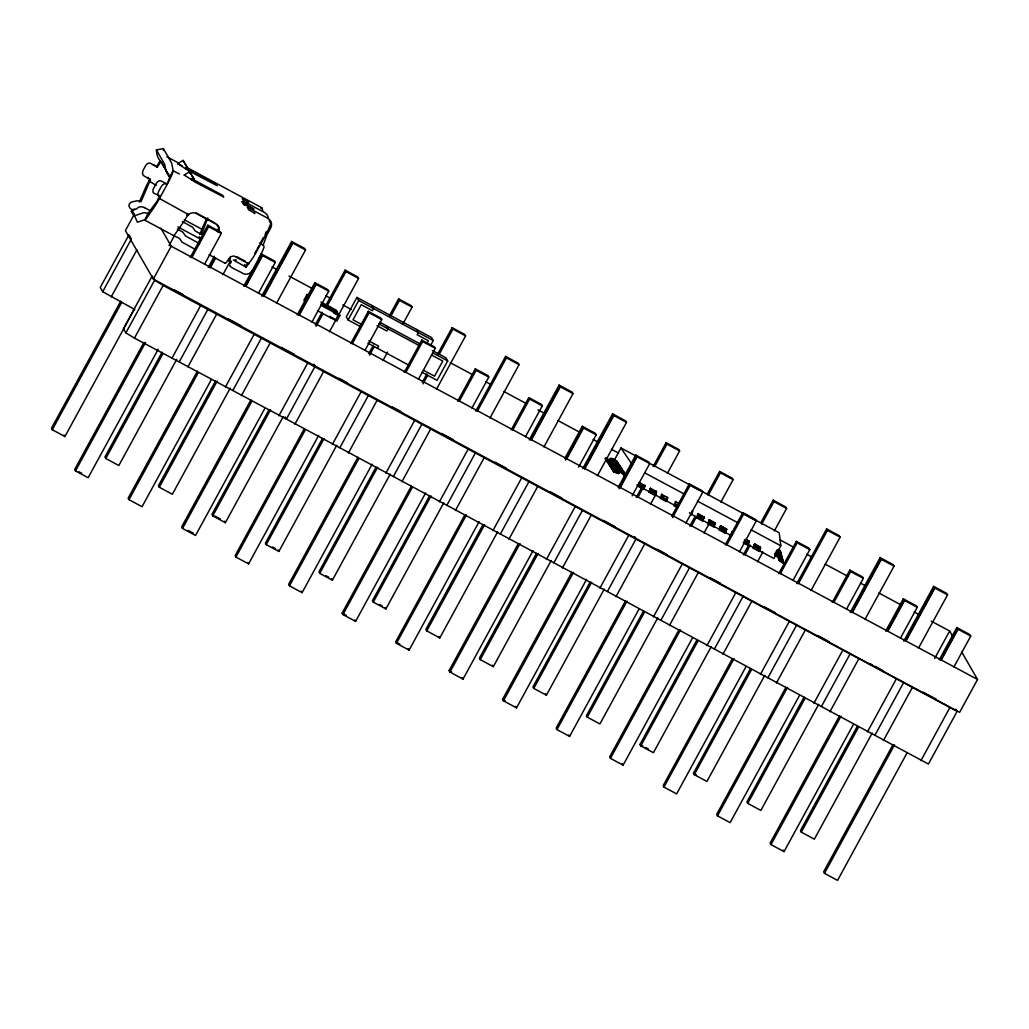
<?xml version="1.0" encoding="UTF-8"?>
<svg xmlns="http://www.w3.org/2000/svg" width="1029" height="1029" viewBox="0 0 1029 1029"><rect width="100%" height="100%" fill="white"/><g stroke="black" fill="none" stroke-linecap="round" stroke-linejoin="round"><path stroke-width="1.5" d="M777.873 554.772L778.258 557.268L781.911 559.467L782.4 558.58L779.339 556.843L778.567 553.293L777.307 552.264L777.641 554.271L776.895 553.666M778.58 558.876L782.542 561.821L783.03 560.934L779.969 559.197L779.866 556.933L780.252 560.265L783.313 562.001L782.837 562.889L779.185 560.689L779.262 557.486L774.631 554.901L778.567 557.692L778.233 555.686L775.12 554.001M779.969 559.197L779.146 554.477L777.307 552.264M779.339 556.843L779.262 555.223L777.654 553.551L777.692 555.789L778.786 556.856L781.628 558.4L782.104 557.499L779.197 555.454L782.104 557.499M638.289 484.672L639.318 482.318L644.81 485.907L644.874 485.058M667.512 497.213L666.702 499.824M745.575 539.145L749.035 540.997L748.829 542.36L745.305 540.469M760.354 547.081L760.148 548.444L754.077 544.856L754.591 543.994L760.354 547.081C761.537 550.232 757.087 544.663 754.591 543.994M777.397 554.065L781.05 556.252L781.525 555.364L778.387 553.512L777.268 550.052M778.67 554.58L778.812 552.997L778.67 554.58L781.821 556.432L781.333 557.332L777.68 555.133M778.078 550.309L777.95 551.441L777.988 550.206M778.812 554.657L778.94 553.512L778.966 555.21M779.442 557.011L779.583 555.866L779.596 557.564M776.882 552.329L777.024 551.197L780.754 555.184L777.487 553.37L776.522 551.595L780.612 554.631L781.088 553.743L778.336 552.251L777.036 552.882M777.538 552.29L777.654 551.364M777.821 553.358L777.409 550.566M778.117 554.438L777.448 552.997L778.284 552.213L778.863 553.409M778.4 555.506L778.516 554.567L775.725 552.985M779.03 557.859L779.21 555.647L775.866 553.499M731.593 533.279L731.953 531.826L731.22 534.385M777.757 551.107L777.937 549.795M778.04 552.174L778.233 550.862M776.754 551.428L776.856 550.695M778.387 553.512L778.516 551.93M644.167 487.823L644.81 485.907M655.486 493.907L656.309 491.193L655.987 492.402L649.916 488.904M691.72 513.368L692.427 510.59L692.221 511.953M697.984 513.587L704.003 517.51L703.54 518.037L697.636 515.04L697.984 513.587L697.212 516.97L703.09 520.121L702.563 520.996L696.697 517.844L696.774 516.712L702.82 519.529L703.167 518.912M709.303 519.671L708.84 521.767L714.705 524.919L715.322 523.594L709.303 519.671L708.955 521.124L713.689 523.517M725.458 531.697L725.213 533.151L725.728 532.289L719.67 528.777L725.535 531.929L725.213 533.151L719.335 529.999L719.425 528.867L725.458 531.697L726.706 529.253L720.622 525.742C717.92 529.639 735.246 532.52 720.107 526.616M637.826 486.215L638.16 485.032L644.025 488.183L643.691 489.367L637.826 486.215L637.903 485.083L644.218 488.505L643.691 489.367L643.768 488.235M649.145 492.299L649.479 491.116L655.344 494.267L655.01 495.451L649.145 492.299L649.222 491.167L655.537 494.576L655.01 495.451L655.1 494.319M691.244 514.912L691.321 513.78M744.662 542.244L748.186 544.135L747.851 545.319L743.157 542.797M753.305 548.251L753.64 547.068L759.505 550.219L759.17 551.403L753.305 548.251L753.382 547.119L759.698 550.528L759.17 551.403L759.248 550.271M616.834 461.198L611.728 458.329L610.274 458.497L609.85 459.924L612.988 459.217L616.834 461.198L616.345 462.072L611.663 459.641L610.416 460.362M782.735 559.853L779.648 557.692L782.593 559.3L782.259 560.754L778.606 558.554L778.683 555.351L775.21 553.396M258.498 259.102A13.017 1.286 -61.7 0 0 263.964 246.381L263.218 245.082L266.781 235.139L270.743 227.872A7.164 7.113 -29.9 0 0 267.913 218.315L247.166 207.163L248.761 209.942L254.986 213.286L254.266 213.492M248.375 203.266L248.465 201.967L242.239 198.623L243.847 201.388L264.582 212.54A7.164 7.113 -29.9 0 1 268.247 218.547M262.884 211.061L261.842 207.781L187.432 167.804M747.929 544.187L747.851 545.319L748.186 544.135M219.036 231.949L219.318 229.904A7.1 7.049 -29.9 0 0 215.627 223.898L196.539 213.646A7.1 7.049 -29.9 0 0 189.452 213.852L186.866 216.566A13.017 1.286 -61.7 0 1 183.484 222.045L175.83 233.12A13.017 1.286 -61.7 0 1 173.477 235.538L144.703 220.103L147.906 213.595A6.869 6.817 -29.9 0 0 141.873 213.273L134.658 215.743L132.226 210.25M218.225 232.194L218.907 229.184A7.1 7.049 -29.9 0 0 216.707 224.258M666.419 500.403C667.962 503.541 661.415 494.036 660.464 498.383L666.342 501.535M713.972 525.935C715.515 529.073 708.93 519.491 708.016 523.915L713.882 527.08M730.744 534.951L730.654 536.083L730.989 534.861M139.391 201.993L144.78 189.426A13.017 1.286 -61.7 0 1 148.961 180.975L150.041 178.982L150.466 179.689L141.024 201.658A6.869 6.817 -29.9 0 0 134.992 201.337C123.377 202.108 130.889 214.855 138.439 207.331A6.869 6.817 -29.9 0 1 144.484 207.652M199.742 234.419L205.131 221.852A13.017 1.286 -61.7 0 1 206.636 218.585M207.819 217.968L201.465 234.368L195.253 231.023L192.603 227.242L182.403 221.595M217.106 231.448L218.894 227.28M745.678 539.698C748.932 539.993 749.331 543.762 749.035 540.997M649.621 490.756L650.431 488.042M703.09 520.121L704.003 517.51L703.36 518.5M719.901 528.301L720.622 525.742M725.767 531.453L726.706 529.253L720.84 526.102M748.315 543.775L749.292 541.833L748.443 543.209M753.768 546.708L754.797 544.341M759.646 549.859L760.611 547.917L759.762 549.293M612.808 463.423L614.737 461.918L618.583 463.886L618.107 464.786L614.146 462.253L618.107 464.786M613.863 465.057L614.982 463.372L619.638 465.52L619.149 466.407L616.821 465.198M614.737 466.407L615.856 464.722L620.024 467.771L620.513 466.87L615.406 464.028L612.705 465.147L609.438 463.539L608.949 464.426L614.172 466.857L608.949 464.426M616.487 469.108L617.619 467.436L622.262 469.571L621.786 470.472L619.445 469.25M617.361 470.472L618.493 468.787L623.137 470.935L622.661 471.822L619.149 469.996M624.41 474.536L620.924 472.208L624.41 474.536L624.436 472.954L621.323 471.282L617.786 471.269L618.236 471.964L619.368 470.137L620.165 470.317L624.011 472.285L623.535 473.186L619.574 470.652L623.535 473.186M619.124 473.173L620.243 471.488L624.886 473.636L621.375 472.903L621.04 471.668M265.829 233.043L266.177 232.322M702.82 519.529L702.563 520.996M265.045 234.573L265.443 233.802M714.255 525.369L715.322 523.594M150.466 179.689L143.919 175.856A4.733 3.357 -64.9 0 1 143.327 169.926L145.591 165.772A4.733 3.357 -64.9 0 1 150.71 163.418L157.244 167.251L160.974 161.63L169.785 176.911L167.148 184.435L159.276 198.88A13.017 1.286 -61.7 0 1 154.659 206.559L147.006 217.633A13.017 1.286 -61.7 0 1 144.639 220.039M617.233 463.436L613.271 460.902L617.233 463.436L617.259 461.854L613.413 459.86L610.146 460.709M620.899 469.121L617.426 466.793L620.899 469.121L620.937 467.539L617.091 465.545L613.721 466.459M778.258 549.46L780.226 550.528L779.892 551.981L777.049 550.438M779.892 551.981L780.226 550.528M780.188 553.049L780.509 551.595L777.577 549.988L780.664 552.161L780.188 553.049L777.332 551.505L778.426 551.788M780.471 554.116L780.805 552.676L778.04 551.184L780.947 553.229L780.471 554.116L776.38 551.068M780.754 555.184L781.088 553.743M781.05 556.252L781.384 554.811L778.233 552.959M781.333 557.332L781.667 555.879L778.516 554.026M781.628 558.4L781.963 556.946M781.911 559.467L782.246 558.014L779.185 556.29M782.259 560.754L782.593 559.3M782.542 561.821L782.876 560.368L779.815 558.644M782.837 562.889L783.172 561.448L780.252 560.265M134.362 214.186L125.397 230.612L153.321 279.065L959.633 712.325L977.55 679.474L961.6 651.794M128.972 234.805L100.263 287.464L102.694 291.683L134.838 309.588M102.694 291.683L131.403 239.024L129.577 235.86M147.906 213.595L157.064 201.195L159.495 195.922M111.222 296.905L136.908 249.79M189.593 172.962L190.777 170.171L185.632 167.354M120.727 301.214L51.45 428.283L52.286 429.736L64.93 436.528L134.207 309.459M52.286 429.736L121.563 302.667M169.026 245.597L174.39 235.77M153.321 279.065L171.226 246.214L160.858 228.206M125.898 332.881L154.607 280.222L152.176 276.016L123.467 328.663L125.898 332.881L134.439 338.104L286.409 419.125L315.054 366.375L313.845 364.266M134.439 338.104L163.135 285.445L154.607 280.222M143.931 342.413L74.654 469.481L75.49 470.935L88.134 477.726L158.17 349.268M190.236 257.482L207.845 225.197L220.476 231.988L221.325 233.442L204.488 264.324M75.49 470.935L145.539 342.477M191.844 257.533L208.681 226.65L207.845 225.197M162.029 352.265L104.932 456.992L105.794 458.497L118.849 465.507L176.718 359.391M208.27 267.45L214.392 256.221M105.794 458.497L162.891 353.77M209.89 267.553L215.254 257.726M210.289 267.733L215.653 257.906M247.114 204.449L248.465 201.967M171.933 358.246L200.629 305.6L957.111 711.386L928.415 764.045L286.358 419.035M228.592 260.003L229.943 257.52L230.445 258.395L229.094 260.877L228.592 260.003L231.242 261.43M222.959 274.563L229.84 261.932A2.367 2.354 -29.9 0 1 229.596 260.028M179.406 361.629L208.102 308.983M187.934 366.851L216.643 314.205M233.351 260.003L246.06 267.167L252.131 258.935A13.017 1.286 -61.7 0 0 254.703 254.858L255.115 254.163A13.017 1.286 -61.7 0 0 256.748 251.256L264.62 236.811A14.252 1.415 -61.7 0 0 270.64 223.061L269.161 220.862M257.044 249.224L259.192 245.288M260.633 242.664L263.488 237.416M197.414 371.122L128.136 498.19L128.998 499.695L142.053 506.705L211.331 379.637M243.719 286.191L261.315 253.906L274.383 260.916L275.245 262.421L258.408 293.304M128.998 499.695L198.275 372.627M245.352 286.294L262.189 255.411L261.315 253.906M245.738 286.461L262.575 255.578M215.524 381.013L158.427 485.739L159.302 487.244L172.357 494.254L230.213 388.139M261.765 296.198L291.619 241.455L304.674 248.465L305.549 249.97L276.467 303.323M159.302 487.244L217.158 381.116M263.398 296.301L292.48 242.96L291.619 241.455M263.797 296.481L292.879 243.127M225.428 386.994L254.137 334.348M232.901 390.377L261.61 337.731M241.442 395.599L270.151 342.953M309.33 295.786L306.976 294.526L303.928 300.108L304.918 301.819M250.909 399.869L181.631 526.938L182.506 528.443L195.561 535.453L264.839 408.384M297.214 314.938L314.823 282.653L327.878 289.663L328.753 291.168L311.916 322.051M305.677 300.429L307.208 297.638M182.506 528.443L251.783 401.374M298.847 315.041L315.684 284.158L314.823 282.653M299.246 315.221L316.083 284.338M269.006 409.709L211.91 514.436L212.746 515.889L225.377 522.681L283.245 416.565M315.247 324.907L322.128 312.263M325.961 305.253L345.101 270.151L357.732 276.942L358.568 278.396L338.67 314.9M212.746 515.889L270.601 409.774M316.083 326.36L322.977 313.716M326.798 306.706L345.937 271.605L345.101 270.151M330.103 307.748L330.438 307.131L331.094 309.459M332.727 311.26L333.062 310.642L333.718 312.97L338.117 315.337L335.75 319.685L331.351 317.318L331.004 317.935L330.026 316.225M278.936 415.742L307.645 363.096M329.486 331.75L335.608 320.508M320.881 304.095L338.927 313.794L339.917 315.504L336.869 321.087L317.472 310.668M430.971 344.754L433.248 340.586L431.46 337.486L356.909 297.42L346.297 316.868L348.085 319.98L360.291 326.54M348.085 319.98L358.697 300.532L356.909 297.42M294.886 424.257L323.595 371.598M304.391 428.566L235.114 555.634L235.95 557.088L248.594 563.879L318.63 435.421M350.696 343.635L368.305 311.35L380.936 318.141L381.772 319.595L364.935 350.477M235.95 557.088L305.227 430.019M352.304 343.686L369.141 312.803L368.305 311.35M322.514 438.457L265.405 543.183L266.254 544.65L278.885 551.428L336.753 445.313M368.755 353.654L373.347 345.229M389.412 315.749L398.596 298.899L411.24 305.69L412.076 307.144L402.892 323.994M266.254 544.65L324.109 438.521M369.591 355.108L374.183 346.683M391.02 315.8L399.432 300.352L398.596 298.899M377.437 348.304L378.621 346.143L368.832 340.882M332.38 444.399L361.089 391.753M382.994 360.497L387.586 352.072M339.853 447.782L368.562 395.136M348.394 453.004L377.103 400.358M357.899 457.313L288.609 584.382L289.458 585.848L302.089 592.64L372.138 464.169M404.204 372.395L421.8 340.097L434.444 346.889L435.28 348.342L418.443 379.238M289.458 585.848L358.735 458.78M405.799 372.447L422.636 341.551L421.8 340.097M426.842 343.493L428.347 340.74L417.157 334.734L418.34 332.573L416.552 329.473M376.009 467.217L318.913 571.944L319.749 573.397L332.393 580.189L390.248 474.06M422.25 382.402L426.842 373.977M437.557 354.323L452.104 327.659L464.748 334.451L465.584 335.904L436.489 389.245M319.749 573.397L377.617 467.269M423.086 383.856L427.678 375.431M439.164 354.375L452.94 329.113L452.104 327.659M385.888 473.147L414.597 420.501M432.347 350.503L445.904 357.783L447.692 360.896L437.081 380.344L422.173 372.331M393.361 476.53L422.07 423.884M401.902 481.752L430.598 429.106M425.633 492.917L355.597 621.387L342.953 614.596L342.117 613.143L411.394 486.074M457.699 401.143L475.308 368.858L487.952 375.649L488.788 377.103L471.951 407.986M342.953 614.596L412.23 487.527M459.307 401.194L476.144 370.311L475.308 368.858M429.517 495.965L372.421 600.692L373.257 602.145L385.901 608.936L443.756 502.808M475.758 411.15L505.612 356.407L518.243 363.198L519.079 364.652L489.997 417.993M373.257 602.145L431.112 496.017M477.366 411.201L506.448 357.86L505.612 356.407M439.396 501.895L468.092 449.249M446.869 505.278L475.565 452.631M455.397 510.5L484.106 457.854M479.141 521.664L409.105 650.135L396.461 643.344L395.625 641.89L464.902 514.822M511.207 429.89L528.816 397.606L541.447 404.397L542.283 405.85L525.446 436.733M396.461 643.344L466.497 514.873M512.815 429.942L529.652 399.059L528.816 397.606M482.987 524.661L425.89 629.388L426.765 630.893L439.82 637.916L497.676 531.787M529.228 439.859L559.081 385.103L572.137 392.126L573.012 393.631L543.929 446.972M426.765 630.893L484.62 524.764M530.861 439.949L559.943 386.608L559.081 385.103M531.26 440.129L560.342 386.788M492.891 530.655L521.6 477.996M500.364 534.025L529.073 481.379M508.905 539.247L537.614 486.601M533.061 550.644L463.024 679.114L449.969 672.091L449.094 670.586L518.384 543.518M564.689 458.587L582.285 426.302L595.354 433.325L596.215 434.83L578.607 467.115M449.969 672.091L520.005 543.621M565.551 460.092L583.147 427.807L582.285 426.302M566.709 458.87L583.546 427.987M536.495 553.409L479.398 658.136L480.26 659.64L493.328 666.663L551.184 560.535M582.736 468.607L612.589 413.851L625.645 420.874L626.507 422.379L597.425 475.72M480.26 659.64L538.128 553.525M584.369 468.697L613.451 415.356L612.589 413.851M584.768 468.877L613.85 415.536M546.399 559.403L575.108 506.744M553.872 562.773L582.581 510.127M636.501 456.297L620.95 447.975L614.03 460.683L625.272 477.237M562.413 568.008L591.109 515.349M586.569 579.391L516.532 707.862L503.464 700.839L502.602 699.334L571.88 572.265M618.185 487.334L635.793 455.05L648.849 462.072L649.723 463.577L632.115 495.862M503.464 700.839L573.513 572.381M619.059 488.839L636.655 456.554L635.793 455.05M620.217 487.617L637.054 456.735M590.041 582.221L532.932 686.948L533.781 688.401L546.412 695.192L604.28 589.077M636.282 497.419L641.633 487.592M653.119 466.536L666.123 442.663L678.767 449.454L679.603 450.908L667.358 473.379M533.781 688.401L591.636 582.285M637.877 497.47L643.241 487.643M654.714 466.587L666.959 444.116L666.123 442.663M599.907 588.151L628.603 535.504M650.521 504.261L655.872 494.434M607.38 591.546L636.089 538.874L634.842 536.726M615.921 596.769L644.63 544.109M625.426 601.077L556.136 728.146L556.985 729.6L569.616 736.391L638.893 609.322M671.731 516.146L689.327 483.862L701.971 490.653L702.807 492.106L685.97 522.989M556.985 729.6L627.021 601.142M672.567 517.613L690.163 485.315L689.327 483.862M643.537 610.969L586.44 715.695L587.276 717.162L599.92 723.953L657.775 617.824M689.777 526.166L695.141 516.339M707.386 493.881L719.631 471.411L732.275 478.202L733.111 479.655L720.866 502.126M587.276 717.162L644.373 612.422M691.385 526.218L696.736 516.391M708.222 495.335L720.467 472.864L719.631 471.411M653.415 616.911L682.124 564.265M704.029 533.009L709.38 523.182M660.888 620.294L689.597 567.648M669.429 625.516L698.125 572.87M678.921 629.825L609.644 756.894L610.48 758.36L623.124 765.152L692.401 638.083M725.226 544.907L742.835 512.609L755.479 519.401L756.315 520.854L739.478 551.75M610.48 758.36L680.529 629.889M726.834 544.958L743.671 514.063L742.835 512.609M711.283 646.572L653.428 752.701L640.784 745.909L639.948 744.456L697.045 639.729M743.285 554.914L748.636 545.087M760.894 522.629L773.139 500.171L785.77 506.963L786.606 508.416L774.361 530.874M640.784 745.909L697.881 641.183M744.893 554.965L750.244 545.138M761.73 524.083L773.975 501.625L773.139 500.171M706.923 645.659L735.619 593.013M757.524 561.757L762.888 551.93M714.396 649.042L743.092 596.396M702.91 491.888L779.21 532.778L780.805 545.769L773.872 558.477L744.211 542.592M722.924 654.264L751.633 601.618M732.429 658.586L663.152 785.654L663.988 787.108L676.632 793.899L745.909 666.831M778.734 573.655L796.343 541.37L808.974 548.161L809.81 549.615L792.973 580.497M663.988 787.108L734.024 658.637M780.342 573.706L797.179 542.823L796.343 541.37M764.791 675.32L706.923 781.448L694.292 774.657L693.456 773.203L750.553 668.477M796.793 583.662L826.634 528.919L839.278 535.71L840.114 537.164L811.032 590.505M694.292 774.657L751.389 669.93M798.388 583.713L827.47 530.372L826.634 528.919M760.418 674.407L789.127 621.76M767.891 677.789L796.6 625.143M776.432 683.012L805.141 630.365M785.937 687.333L716.66 814.402L717.496 815.856L730.127 822.647L799.417 695.578M832.242 602.402L849.838 570.117L862.482 576.909L863.318 578.362L846.481 609.245M717.496 815.856L787.532 687.385M833.837 602.454L850.687 571.571L849.838 570.117M804.022 697.173L746.925 801.9L747.787 803.405L760.855 810.428L818.711 704.299M850.263 612.371L880.117 557.615L893.172 564.638L894.047 566.143L864.952 619.484M747.787 803.405L804.897 698.678M851.896 612.461L880.978 559.12L880.117 557.615M852.295 612.641L881.377 559.3M813.926 703.167L842.635 650.508M821.399 706.537L850.108 653.891M829.94 711.759L858.636 659.113M839.407 716.03L770.129 843.098L770.991 844.603L784.059 851.626L853.337 724.557M885.712 631.099L903.321 598.814L916.376 605.837L917.251 607.342L900.401 638.224M770.991 844.603L841.04 716.133M887.345 631.201L904.182 600.319L903.321 598.814M887.744 631.382L904.581 600.499M857.53 725.921L800.433 830.647L801.295 832.152L814.351 839.175L872.219 733.047M903.771 641.118L933.625 586.363L946.68 593.386L947.542 594.891L918.46 648.231M801.295 832.152L858.392 727.426M905.404 641.208L934.486 587.868L933.625 586.363M905.79 641.389L934.872 588.048M867.434 731.915L896.13 679.256M874.907 735.285L903.616 682.639M883.435 740.52L912.144 687.861M934.705 658.406L949.638 631.021L931.245 621.143M892.915 744.777L823.637 871.846L824.499 873.351L837.555 880.374L906.845 753.305M939.22 659.846L956.829 627.561L969.884 634.584L970.746 636.089L953.909 666.972M824.499 873.351L894.535 744.893M940.853 659.949L957.69 629.066L956.829 627.561M941.239 660.129L958.076 629.246M920.929 760.663L949.638 708.016M702.923 519.285L704.068 517.085L698.202 514.076M255.771 251.539L256.35 250.484M655.422 493.714L656.451 491.965M691.655 513.175L692.684 511.426M605.271 458.741L605.759 457.854L609.168 460.117L605.721 459.448L605.271 458.741L610.506 461.172L608.563 460.966M605.759 457.854L605.721 459.448L610.712 462.741L607.509 460.568L607.47 462.15L612.255 463.886L607.02 461.455M606.145 460.092L611.38 462.536L606.596 460.799L606.634 459.217L609.837 461.391L606.634 459.217M606.596 460.799L607.084 459.912M607.47 462.15L607.959 461.262M608.075 463.076L613.297 465.507L608.525 463.77L608.563 462.188L611.766 464.375L608.563 462.188M608.525 463.77L609.014 462.896M609.4 465.134L609.438 463.539M615.265 469.79L612.062 467.603L612.023 469.185L615.265 469.79L610.274 466.484L610.313 464.902L613.516 467.076L610.313 464.902M610.274 466.484L610.763 465.597M610.699 467.14L611.187 466.253L614.39 468.427L611.149 467.835L610.699 467.14L615.934 469.571L611.149 467.835L611.187 466.253M616.345 462.072L616.384 460.49M612.512 468.311L612.023 469.185L616.808 470.922L611.573 468.491M612.448 469.841L612.937 468.954L616.139 471.141L612.898 470.549L612.448 469.841L617.683 472.272L612.898 470.549L612.937 468.954M616.77 462.728L617.259 461.854M613.323 471.192L613.811 470.317L617.014 472.491L613.773 471.899L613.323 471.192L618.558 473.636L613.773 471.899L613.811 470.317M617.644 464.079L618.133 463.204L614.287 461.224L611.02 462.072M619.149 466.407L619.188 464.825L615.342 462.844L612.075 463.693M620.024 467.771L620.063 466.176M620.448 468.414L620.937 467.539M621.786 470.472L621.812 468.89L617.966 466.909L614.699 467.758M622.661 471.822L622.686 470.24L618.841 468.259L615.574 469.108M623.072 472.478L623.561 471.591L619.715 469.61L616.448 470.459M623.947 473.829L624.436 472.954M677.571 507.567L674.059 505.676L674.432 504.326L677.957 506.217M696.697 517.844L697.212 516.97M703.54 518.037L703.849 516.738M715.181 522.822L714.859 524.121M719.335 529.999L719.863 529.138M725.972 529.768L726.5 528.893M254.703 253.314L255.231 252.478M645.132 485.881L644.283 487.257M248.323 262.549L245.597 266.125M656.528 491.695L655.782 492.068M187.51 214.431L186.828 215.318M621.387 468.221L616.744 466.073L615.265 467.05M614.172 467.166L616.744 466.073M610.609 461.416L613.065 460.387L617.709 462.536M611.483 462.767L613.168 461.738L615.239 462.741L615.02 461.532M612.911 462.253L612.358 462.728L613.361 462.947M612.525 464.401L614.982 463.372M614.84 465.224L614.737 466.549M615.162 468.452L616.847 467.423L618.918 468.427L618.699 467.217M616.037 469.816L618.493 468.787M616.911 471.166L619.368 470.137M619.214 471.989L618.661 472.478L619.664 472.697M609.4 459.217L610.274 458.497M134.966 216.746L137.41 222.238L144.51 219.82M187.792 214.148L188.101 214.366M159.945 196.166L160.357 196.886L158.993 196.295A4.733 2.637 -59 0 1 158.826 191.085L161.077 186.944A4.733 2.637 -59 0 1 165.785 183.844L167.148 184.435A14.252 1.415 -61.7 0 0 173.168 170.685L171.611 162.955L163.354 148.626L156.344 149.925L156.922 154.054A14.02 13.93 -29.9 0 0 159.984 160.575M163.354 148.626L163.534 150.53M612.396 466.24L609.888 464.246L613.155 465.841L615.856 464.722L616.525 465.944L620.513 466.87M777.384 554.798L777.988 555.557L775.223 553.859M190.944 170.48L216.244 184.075L217.209 185.734L188.989 170.981L177.683 163.675L183.046 160.395L186.185 165.592M185.554 168.73L187.419 167.586L186.455 165.913M184.217 175.02L189.568 171.727L193.954 178.93L192.089 180.075L191.124 178.403L222.778 195.407L223.743 197.079L195.51 182.313L184.217 175.02L185.426 175.432M134.58 208.977L131.082 211.254L134.194 216.334M618.236 471.964L620.243 471.488M177.683 163.675L179.843 164.55M780.895 555.699L777.242 553.512L776.895 551.943L777.538 554.58L781.821 556.432M777.654 555.454L778.914 557.371L782.4 558.58M778.747 559.069L783.03 560.934M778.464 558.773L779.841 560.792L783.313 562.001M613.117 468.002L615.406 468.002L609.824 465.777M611.586 461.365L612.487 461.597L613.065 460.387L614.364 461.391L614.146 460.182M613.516 464.349L614.416 464.581M614.39 465.7L615.291 465.931M616.139 468.401L617.04 468.632M617.014 469.764L617.914 469.996M617.889 471.115L618.789 471.346M777.139 550.361L778.13 550.721L778.683 553.087M677.854 506.075L674.136 504.544L674.059 505.676M230.046 264.929C226.946 266.421 242.484 272.492 242.677 273.38A7.1 7.049 -29.9 0 0 252.285 270.511M200.153 237.622L198.906 237.094L199.948 237.815M177.387 229.094L182.853 232.142L185.503 235.937L199.6 243.68M200.565 237.815L199.446 237.48M156.935 194.597L153.951 193.259A4.733 2.637 -59 0 1 153.771 188.063L156.035 183.908A4.733 2.637 -59 0 1 160.73 180.821L166.737 183.728M200.321 237.66L201.015 238.046M157.733 194.995L159.045 195.677M200.848 237.918L201.517 238.304M618.699 465.713L615.201 463.886L615.651 464.581M619.574 467.063L617.246 465.841L616.95 464.516M621.323 469.764L617.824 467.951L618.275 468.645M618.699 469.301L622.198 471.128M235.229 259.578L236.284 260.144M180.975 165.129L182.197 165.772M606.21 458.561L609.168 460.117M649.209 463.114L690.189 485.071M693.019 486.588L700.08 490.37M645.222 473.121L684.761 494.319M697.482 501.123L738.436 523.066M751.144 529.884L780.805 545.769M636.887 485.071L676.426 506.268M690.549 513.831L731.503 535.775M166.852 156.742L179.02 163.277M179.393 174.03L173.168 170.685L169.682 176.847M345.937 271.605L358.568 278.396M399.432 300.352L412.076 307.144M452.94 329.113L465.584 335.904M506.448 357.86L519.079 364.652M559.943 386.608L573.012 393.631M613.451 415.356L626.507 422.379M666.959 444.116L679.603 450.908M720.467 472.864L733.111 479.655M773.975 501.625L786.606 508.416M827.47 530.372L840.114 537.164M880.978 559.12L894.047 566.143M934.486 587.868L947.542 594.891M292.48 242.96L305.549 249.97M156.228 185.387L148.961 180.975M259.475 243.076L263.218 245.082M196.127 212.926L215.202 223.177M358.697 300.532L433.248 340.586M188.539 214.598L158.852 198.16M369.141 312.803L381.772 319.595M422.636 341.551L435.28 348.342M476.144 370.311L488.788 377.103M529.652 399.059L542.283 405.85M583.147 427.807L596.215 434.83M636.655 456.554L649.723 463.577M690.163 485.315L702.807 492.106M743.671 514.063L756.315 520.854M797.179 542.823L809.81 549.615M850.687 571.571L863.318 578.362M904.182 600.319L917.251 607.342M957.69 629.066L970.746 636.089M208.681 226.65L221.325 233.442M262.189 255.411L275.245 262.421M315.684 284.158L328.753 291.168M379.482 322.103L419.806 343.763M378.556 323.749L418.803 345.371M432.772 352.883L447.692 360.896M184.332 219.794L202.726 229.686M272.042 266.923L277.701 269.971M289.02 276.042L311.646 288.21M325.794 295.812L331.454 298.847M342.773 304.931L351.262 309.497M450.278 362.697L472.916 374.865M485.649 381.708L491.309 384.743M504.03 391.586L526.668 403.741M537.987 409.825L543.646 412.873M557.782 420.475L580.42 432.63M593.154 439.473L597.399 441.75M611.548 449.351L618.622 453.159M779.879 539.813L794.028 547.415M806.762 554.245L812.421 557.294M825.142 564.136L847.78 576.291M860.514 583.134L866.174 586.17M878.907 593.013L901.533 605.181M914.266 612.023L919.926 615.059M377.077 325.756L386.865 331.004L388.049 328.843L386.261 325.743M431.601 355.044L442.779 361.05L434.534 376.19L423.343 370.17M237.069 256.8L245.404 261.289M320.958 302.037L336.303 310.282L337.293 311.993L321.948 303.748M144.446 207.601L151.417 211.344M248.774 263.797L234.007 255.989L230.457 256.748L227.473 260.877A13.017 1.286 -61.7 0 1 225.107 263.283M361.385 324.328L352.998 319.826L361.243 304.687L372.434 310.707L373.604 308.533L371.816 305.433M615.895 461.378L611.959 459.461L612.409 460.156L613.721 459.526L613.271 458.818M177.863 226.907L201.337 239.513M333.82 311.851L337.126 313.626M320.521 305.086L339.917 315.504M611.638 466.96L614.39 468.427M650.637 488.402L656.515 491.553M675.346 501.419L679.076 503.67M709.508 520.018L715.387 523.169M697.469 514.449L703.334 517.6M708.788 520.533L713.483 523.054M745.099 540.032L748.623 541.936M754.077 544.856L759.942 548.007M638.803 483.27L644.463 485.984M613.387 469.661L616.139 471.141M638.906 483.553L644.771 486.717M650.225 489.637L656.103 492.788M697.778 515.182L703.643 518.333M720.416 527.35L726.294 530.501M744.237 540.135L748.932 542.656M754.386 545.589L760.251 548.74M614.262 471.012L617.014 472.491M678.394 505.406L674.87 503.515L675.551 501.779M697.045 516.558L702.91 519.722M209.08 254.703L225.171 263.347M666.856 500.66L660.554 497.251L660.464 498.383M674.574 504.815L678.098 506.705M689.417 512.776L691.758 514.037M714.409 526.205L708.093 522.783L708.016 523.915M743.671 541.923L748.366 544.444M194.905 249.198L182.107 242.149L179.47 238.368L173.477 235.538M367.945 343.197L409.593 365.578M171.226 246.214L977.55 679.474M174.235 289.831L182.66 294.358M227.743 318.578L240.799 325.588M281.251 347.326L294.307 354.349M338.914 378.248L347.339 382.775M392.409 406.995L400.834 411.523M441.698 433.479L452.94 439.512M495.206 462.227L506.448 468.259M550.013 491.682L561.77 497.997M603.521 520.43L615.278 526.745M657.132 549.242L666.959 554.528M710.64 577.989L720.467 583.276M764.135 606.75L775.377 612.782M817.643 635.498L828.872 641.53M869.749 663.486L872.36 664.888M874.972 666.29L882.805 670.509M923.245 692.234L936.313 699.257M163.135 285.445L200.629 305.6M214.714 515.953L220.335 518.963M272.428 546.965L275.245 548.47M325.936 575.713L328.74 577.218M379.444 604.46L382.248 605.965M639.948 744.456L642.752 745.961M645.569 747.466L648.373 748.983M693.456 773.203L696.26 774.708M78.873 471.745L81.677 473.263M188.166 530.449L193.388 533.254M342.117 613.143L346.336 615.406M395.625 641.89L399.831 644.154M449.094 670.586L451.705 671.988M502.602 699.334L505.213 700.736M777.191 550.952L780.033 552.496M780.316 553.563L776.663 551.364M781.243 554.297L777.024 551.197M774.978 553.486L778.76 555.621L779.918 557.345M778.336 555.236L781.191 556.766M775.261 554.554L780.072 557.898M781.474 557.847L777.821 555.647L777.101 553.731M775.506 554.927L778.284 556.625L775.493 554.464M778.914 557.371L781.757 558.914M782.104 560.2L779.262 558.657L778.001 556.74M779.558 559.725L782.4 561.268M779.841 560.792L782.683 562.336M778.413 550.013L780.381 551.081M663.795 496.634L661.235 494.988M777.564 550.206L779.738 551.428L778.104 549.756M157.244 167.251L155.225 165.54A4.733 3.357 -64.9 0 0 153.501 165.193M661.969 494.473L667.847 497.779L666.895 499.824L661.287 496.222L661.75 494.126M776.316 551.531L777.075 552.123L776.599 551.261M777.551 551.132L778.709 552.856M779.493 556.715L778.387 556.252M777.178 553.396L779.493 555.763M778.22 556.059L778.747 556.792M778.799 558.194L779.326 558.927M620.95 447.975L631.33 463.256M779.635 556.277L778.091 555.171M618.133 463.204L618.583 463.886M619.188 464.825L619.638 465.52M621.812 468.89L622.262 469.571M622.686 470.24L623.137 470.935M623.561 471.591L624.011 472.285M617.824 465.867L618.275 466.561M621.323 471.282L621.786 471.977M611.162 459.847L611.612 460.542M612.036 461.198L612.487 461.905M613.078 462.818L613.541 463.526M613.953 464.182L614.416 464.876M615.702 466.883L616.165 467.59M616.59 468.234L617.04 468.941M617.464 469.597L617.914 470.292M612.705 465.147L613.155 465.841M183.059 160.408L187.419 167.586M192.719 176.924L189.568 171.727M949.638 631.021L952.828 636.565M955.877 709.238L957.111 711.386M783.185 850.121L784.059 851.626M622.288 763.685L623.124 765.152M545.576 693.739L546.412 695.192M568.78 734.938L569.616 736.391M306.976 294.526L307.967 296.236M492.454 665.158L493.328 666.663M515.658 706.357L516.532 707.862M244.58 264.594L246.06 267.167M192.989 177.258L193.954 178.93M438.959 636.411L439.82 637.916M462.162 677.609L463.024 679.114M156.382 149.9L164.627 164.216L165.72 169.322A14.02 13.93 -29.9 0 0 169.785 176.911L160.974 161.63A14.02 13.93 -29.9 0 1 160.46 161.116M285.136 416.925L286.409 419.125M385.052 607.483L385.901 608.936M408.256 648.682L409.105 650.135M331.557 578.735L332.393 580.189M354.761 619.934L355.597 621.387M278.049 549.975L278.885 551.428M301.253 591.173L302.089 592.64M224.541 521.227L225.377 522.681M247.745 562.426L248.594 563.879M64.094 435.074L64.93 436.528M778.567 552.341L779.094 554.065M620.448 469.931L620.667 471.141M619.574 468.568L619.792 469.79M616.075 463.153L616.281 464.375M266.228 231.847A8.283 0.823 -61.7 0 1 265.881 232.644M229.943 260.62A2.367 2.354 -29.9 0 0 230.676 262.948A2.367 2.354 -29.9 0 1 230.83 262.176M229.866 261.083A2.367 2.354 -29.9 0 1 228.747 259.745M229.994 261.546A2.367 2.354 -29.9 0 1 228.991 259.835A2.367 2.354 -29.9 0 0 229.313 260.131M230.535 262.845A2.367 2.354 -29.9 0 1 230.483 261.572M156.832 166.544A14.252 1.415 -61.7 0 1 160.164 160.781M244.233 205.015A4.733 4.695 -29.9 0 0 241.828 201.633L254.022 209.17L242.96 203.588A4.733 4.695 -29.9 0 1 244.735 205.26M260.877 208.514A14.252 1.415 -61.7 0 1 261.842 207.781M148.446 177.978A4.733 3.357 -64.9 0 1 147.79 177.374"/></g></svg>
